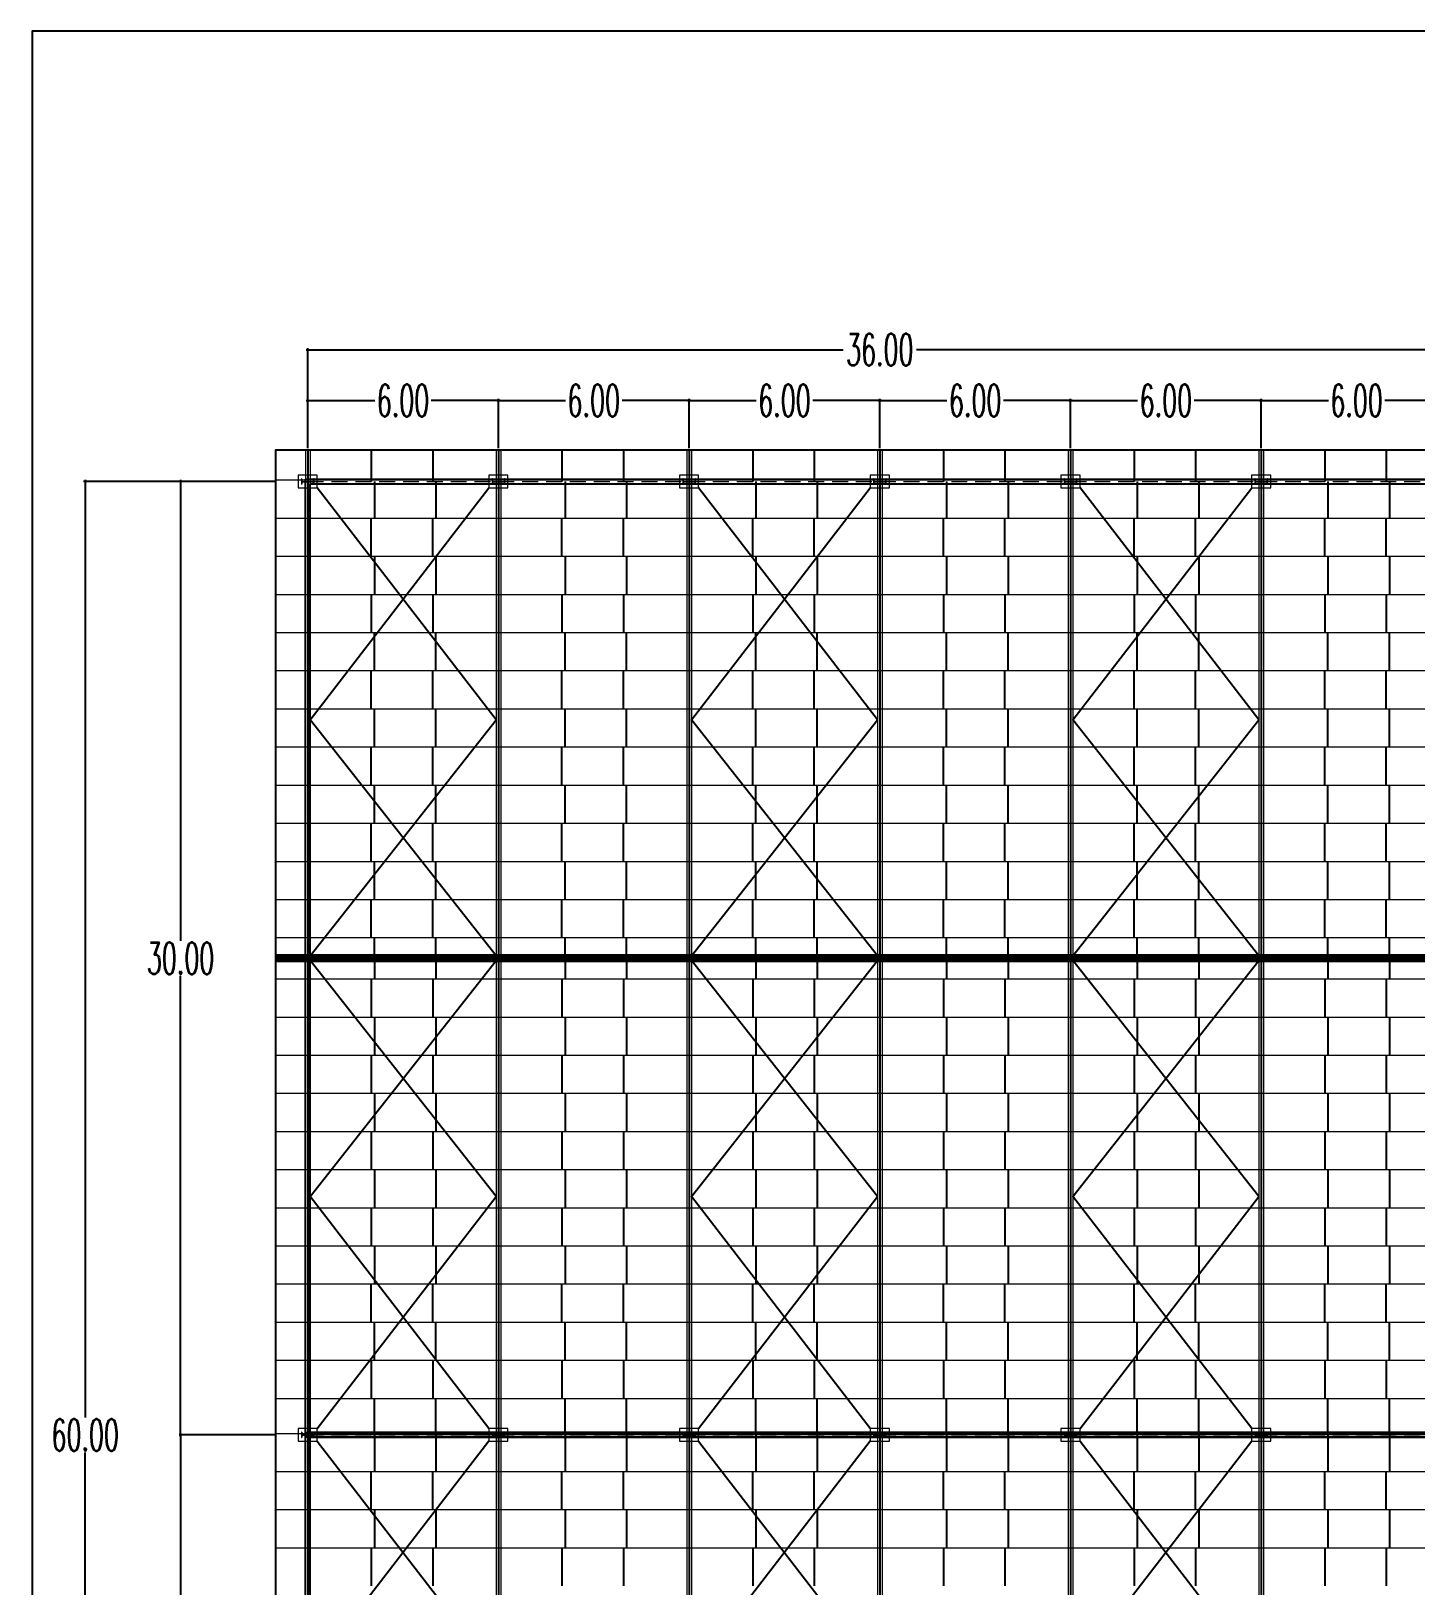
# Model space of a CAD drawing. Header units: millimetres. Extents: x 2175 to 3376, y 1504 to 1740.
# Drawn here: x 2744.89 to 2788.46, y 1632.25 to 1681.17 of the extents above; entities that cross this region are included whole.
import ezdxf

# ---------------------------------------------------------------- set-up
doc = ezdxf.new("R2010")
doc.units = ezdxf.units.MM
doc.linetypes.add('HIDDEN', pattern=[0.375, 0.25, -0.125])
for name, color, linetype in [('Atap', 3, 'Continuous'), ('GR', 7, 'Continuous'), ('KOP TEKS', 1, 'Continuous')]:
    doc.layers.add(name, color=color, linetype=linetype)
for name, color, linetype, lineweight in [('GRS-TIPIS', 253, 'Continuous', 9), ('HAT', 8, 'Continuous', 9), ('Pondasi', 6, 'Continuous', 9)]:
    doc.layers.add(name, color=color, linetype=linetype, lineweight=lineweight)
doc.styles.add('-DIM2', font='simplex.shx', dxfattribs={"width": 0.55})
doc.dimstyles.new('DENAH KANTOR', dxfattribs={"dimtxt": 1, "dimasz": 0.05, "dimexe": 0.05, "dimexo": 0.05, "dimgap": 0.05, "dimtad": 0, "dimtih": 1, "dimtoh": 1, "dimzin": 0, "dimdsep": 46, "dimtxsty": '-DIM2', "dimblk": 'ARCHTICK', "dimcen": 0.3, "dimdle": 0.05, "dimclrd": 1, "dimclre": 1, "dimclrt": 7, "dimadec": 0, "dimazin": 0, "dimtfac": 1, "dimtix": 1, "dimtofl": 0, "dimtmove": 0, "dimatfit": 3, "dimldrblk": 'ARCHTICK', "dimfxl": 1, "dimtolj": 1, "dimtzin": 0, "dimarcsym": 0})

# ---------------------------------------------------------------- blocks, each defined once
blk = doc.blocks.new('_ArchTick')
at = {"color": 0, "linetype": 'ByBlock', "const_width": 0.15}
blk.add_lwpolyline([(-0.5, -0.5), (0.5, 0.5)], dxfattribs=at)
blk = doc.blocks.new('*D1192')
at = {"layer": 'Defpoints', "color": 0, "linetype": 'Continuous', "transparency": 16777216}
for p in [(2789.59, 1671.146), (2753.59, 1669.546), (2789.59, 1669.546)]:
    blk.add_point(p, dxfattribs=at)
at = {"layer": 'GR', "color": 1, "linetype": 'Continuous', "lineweight": -2, "transparency": 16777216}
for p, q in [((2753.54, 1671.146), (2770.44, 1671.146)), ((2753.59, 1669.596), (2753.59, 1671.196)), ((2789.64, 1671.146), (2772.74, 1671.146)), ((2789.59, 1669.596), (2789.59, 1671.196))]:
    blk.add_line(p, q, dxfattribs=at)
at = {"layer": 'GR', "color": 1, "linetype": 'Continuous', "lineweight": -2, "transparency": 16777216, "xscale": 0.05, "yscale": 0.05, "zscale": 0.05, "rotation": 180}
blk.add_blockref('_ArchTick', (2753.59, 1671.146), dxfattribs=at)
at = {"layer": 'GR', "color": 1, "linetype": 'Continuous', "lineweight": -2, "transparency": 16777216, "xscale": 0.05, "yscale": 0.05, "zscale": 0.05}
blk.add_blockref('_ArchTick', (2789.59, 1671.146), dxfattribs=at)
at = {"layer": 'GR', "color": 7, "linetype": 'Continuous', "transparency": 16777216, "insert": (2771.59, 1671.146), "char_height": 1, "attachment_point": 5, "style": '-DIM2'}
blk.add_mtext('\\A1;36.00', dxfattribs=at)
blk = doc.blocks.new('*D1194')
at = {"layer": 'Defpoints', "color": 0, "linetype": 'Continuous', "transparency": 16777216}
for p in [(2752.59, 1666.996), (2749.59, 1636.996), (2752.59, 1636.996)]:
    blk.add_point(p, dxfattribs=at)
at = {"layer": 'GR', "color": 1, "linetype": 'Continuous', "lineweight": -2, "transparency": 16777216}
for p, q in [((2752.54, 1666.996), (2749.54, 1666.996)), ((2749.59, 1667.046), (2749.59, 1652.546)), ((2749.59, 1636.946), (2749.59, 1651.446)), ((2752.54, 1636.996), (2749.54, 1636.996))]:
    blk.add_line(p, q, dxfattribs=at)
at = {"layer": 'GR', "color": 1, "linetype": 'Continuous', "lineweight": -2, "transparency": 16777216, "xscale": 0.05, "yscale": 0.05, "zscale": 0.05}
for p, rotation in [((2749.59, 1666.996), 90), ((2749.59, 1636.996), 270)]:
    blk.add_blockref('_ArchTick', p, dxfattribs=dict(at, rotation=rotation))
at = {"layer": 'GR', "color": 7, "linetype": 'Continuous', "transparency": 16777216, "insert": (2749.59, 1651.996), "char_height": 1, "attachment_point": 5, "style": '-DIM2'}
blk.add_mtext('\\A1;30.00', dxfattribs=at)
blk = doc.blocks.new('*D1195')
at = {"layer": 'Defpoints', "color": 0, "linetype": 'Continuous', "transparency": 16777216}
for p in [(2752.59, 1636.996), (2749.59, 1606.996), (2752.59, 1606.996)]:
    blk.add_point(p, dxfattribs=at)
at = {"layer": 'GR', "color": 1, "linetype": 'Continuous', "lineweight": -2, "transparency": 16777216}
for p, q in [((2752.54, 1636.996), (2749.54, 1636.996)), ((2749.59, 1637.046), (2749.59, 1622.546)), ((2749.59, 1606.946), (2749.59, 1621.446)), ((2752.54, 1606.996), (2749.54, 1606.996))]:
    blk.add_line(p, q, dxfattribs=at)
at = {"layer": 'GR', "color": 1, "linetype": 'Continuous', "lineweight": -2, "transparency": 16777216, "xscale": 0.05, "yscale": 0.05, "zscale": 0.05}
for p, rotation in [((2749.59, 1636.996), 90), ((2749.59, 1606.996), 270)]:
    blk.add_blockref('_ArchTick', p, dxfattribs=dict(at, rotation=rotation))
at = {"layer": 'GR', "color": 7, "linetype": 'Continuous', "transparency": 16777216, "insert": (2749.59, 1621.996), "char_height": 1, "attachment_point": 5, "style": '-DIM2'}
blk.add_mtext('\\A1;30.00', dxfattribs=at)
blk = doc.blocks.new('*D1196')
at = {"layer": 'Defpoints', "color": 0, "linetype": 'Continuous', "transparency": 16777216}
for p in [(2749.59, 1666.996), (2746.59, 1606.996), (2749.59, 1606.996)]:
    blk.add_point(p, dxfattribs=at)
at = {"layer": 'GR', "color": 1, "linetype": 'Continuous', "lineweight": -2, "transparency": 16777216}
for p, q in [((2749.54, 1666.996), (2746.54, 1666.996)), ((2746.59, 1667.046), (2746.59, 1637.546)), ((2746.59, 1606.946), (2746.59, 1636.446)), ((2749.54, 1606.996), (2746.54, 1606.996))]:
    blk.add_line(p, q, dxfattribs=at)
at = {"layer": 'GR', "color": 1, "linetype": 'Continuous', "lineweight": -2, "transparency": 16777216, "xscale": 0.05, "yscale": 0.05, "zscale": 0.05}
for p, rotation in [((2746.59, 1666.996), 90), ((2746.59, 1606.996), 270)]:
    blk.add_blockref('_ArchTick', p, dxfattribs=dict(at, rotation=rotation))
at = {"layer": 'GR', "color": 7, "linetype": 'Continuous', "transparency": 16777216, "insert": (2746.59, 1636.996), "char_height": 1, "attachment_point": 5, "style": '-DIM2'}
blk.add_mtext('\\A1;60.00', dxfattribs=at)
blk = doc.blocks.new('WF300')
at = {"layer": 'Pondasi'}
for p, q in [((4219.418, -131.977), (4219.418, -132.102)), ((4219.418, -132.034), (4219.698, -132.034)), ((4219.418, -132.044), (4219.698, -132.044)), ((4219.558, -132.044), (4219.558, -132.034)), ((4219.698, -132.102), (4219.698, -131.977)), ((4219.408, -132.102), (4219.418, -132.102)), ((4219.698, -132.102), (4219.708, -132.102))]:
    blk.add_line(p, q, dxfattribs=at)
blk.add_lwpolyline([(4219.783, -132.189), (4219.783, -131.889), (4219.333, -131.889), (4219.333, -132.189)], close=True, dxfattribs=at)
for points in [[(4219.418, -131.977), (4219.408, -131.977), (4219.408, -132.102)], [(4219.708, -132.102), (4219.708, -131.977), (4219.698, -131.977)]]:
    blk.add_lwpolyline(points, dxfattribs=at)
blk = doc.blocks.new('*D1220')
at = {"layer": 'Defpoints', "color": 0, "linetype": 'Continuous', "transparency": 16777216}
for p in [(2759.59, 1669.546), (2753.59, 1667.996), (2759.59, 1667.996)]:
    blk.add_point(p, dxfattribs=at)
at = {"layer": 'GR', "color": 1, "linetype": 'Continuous', "lineweight": -2, "transparency": 16777216}
for p, q in [((2753.54, 1669.546), (2755.702, 1669.546)), ((2753.59, 1668.046), (2753.59, 1669.596)), ((2759.64, 1669.546), (2757.478, 1669.546)), ((2759.59, 1668.046), (2759.59, 1669.596))]:
    blk.add_line(p, q, dxfattribs=at)
at = {"layer": 'GR', "color": 1, "linetype": 'Continuous', "lineweight": -2, "transparency": 16777216, "xscale": 0.05, "yscale": 0.05, "zscale": 0.05, "rotation": 180}
blk.add_blockref('_ArchTick', (2753.59, 1669.546), dxfattribs=at)
at = {"layer": 'GR', "color": 1, "linetype": 'Continuous', "lineweight": -2, "transparency": 16777216, "xscale": 0.05, "yscale": 0.05, "zscale": 0.05}
blk.add_blockref('_ArchTick', (2759.59, 1669.546), dxfattribs=at)
at = {"layer": 'GR', "color": 7, "linetype": 'Continuous', "transparency": 16777216, "insert": (2756.59, 1669.546), "char_height": 1, "attachment_point": 5, "style": '-DIM2'}
blk.add_mtext('\\A1;6.00', dxfattribs=at)
blk = doc.blocks.new('*D1221')
at = {"layer": 'Defpoints', "color": 0, "linetype": 'Continuous', "transparency": 16777216}
for p in [(2759.59, 1669.546), (2759.59, 1667.996), (2765.59, 1667.996)]:
    blk.add_point(p, dxfattribs=at)
at = {"layer": 'GR', "color": 1, "linetype": 'Continuous', "lineweight": -2, "transparency": 16777216}
for p, q in [((2759.54, 1669.546), (2761.702, 1669.546)), ((2759.59, 1668.046), (2759.59, 1669.596)), ((2765.64, 1669.546), (2763.478, 1669.546)), ((2765.59, 1668.046), (2765.59, 1669.596))]:
    blk.add_line(p, q, dxfattribs=at)
at = {"layer": 'GR', "color": 1, "linetype": 'Continuous', "lineweight": -2, "transparency": 16777216, "xscale": 0.05, "yscale": 0.05, "zscale": 0.05, "rotation": 180}
blk.add_blockref('_ArchTick', (2759.59, 1669.546), dxfattribs=at)
at = {"layer": 'GR', "color": 1, "linetype": 'Continuous', "lineweight": -2, "transparency": 16777216, "xscale": 0.05, "yscale": 0.05, "zscale": 0.05}
blk.add_blockref('_ArchTick', (2765.59, 1669.546), dxfattribs=at)
at = {"layer": 'GR', "color": 7, "linetype": 'Continuous', "transparency": 16777216, "insert": (2762.59, 1669.546), "char_height": 1, "attachment_point": 5, "style": '-DIM2'}
blk.add_mtext('\\A1;6.00', dxfattribs=at)
blk = doc.blocks.new('*D1222')
at = {"layer": 'Defpoints', "color": 0, "linetype": 'Continuous', "transparency": 16777216}
for p in [(2771.59, 1669.546), (2771.59, 1667.996), (2777.59, 1667.996)]:
    blk.add_point(p, dxfattribs=at)
at = {"layer": 'GR', "color": 1, "linetype": 'Continuous', "lineweight": -2, "transparency": 16777216}
for p, q in [((2771.54, 1669.546), (2773.702, 1669.546)), ((2771.59, 1668.046), (2771.59, 1669.596)), ((2777.64, 1669.546), (2775.478, 1669.546)), ((2777.59, 1668.046), (2777.59, 1669.596))]:
    blk.add_line(p, q, dxfattribs=at)
at = {"layer": 'GR', "color": 1, "linetype": 'Continuous', "lineweight": -2, "transparency": 16777216, "xscale": 0.05, "yscale": 0.05, "zscale": 0.05, "rotation": 180}
blk.add_blockref('_ArchTick', (2771.59, 1669.546), dxfattribs=at)
at = {"layer": 'GR', "color": 1, "linetype": 'Continuous', "lineweight": -2, "transparency": 16777216, "xscale": 0.05, "yscale": 0.05, "zscale": 0.05}
blk.add_blockref('_ArchTick', (2777.59, 1669.546), dxfattribs=at)
at = {"layer": 'GR', "color": 7, "linetype": 'Continuous', "transparency": 16777216, "insert": (2774.59, 1669.546), "char_height": 1, "attachment_point": 5, "style": '-DIM2'}
blk.add_mtext('\\A1;6.00', dxfattribs=at)
blk = doc.blocks.new('*D1223')
at = {"layer": 'Defpoints', "color": 0, "linetype": 'Continuous', "transparency": 16777216}
for p in [(2771.59, 1669.546), (2765.59, 1667.996), (2771.59, 1667.996)]:
    blk.add_point(p, dxfattribs=at)
at = {"layer": 'GR', "color": 1, "linetype": 'Continuous', "lineweight": -2, "transparency": 16777216}
for p, q in [((2765.54, 1669.546), (2767.702, 1669.546)), ((2765.59, 1668.046), (2765.59, 1669.596)), ((2771.64, 1669.546), (2769.478, 1669.546)), ((2771.59, 1668.046), (2771.59, 1669.596))]:
    blk.add_line(p, q, dxfattribs=at)
at = {"layer": 'GR', "color": 1, "linetype": 'Continuous', "lineweight": -2, "transparency": 16777216, "xscale": 0.05, "yscale": 0.05, "zscale": 0.05, "rotation": 180}
blk.add_blockref('_ArchTick', (2765.59, 1669.546), dxfattribs=at)
at = {"layer": 'GR', "color": 1, "linetype": 'Continuous', "lineweight": -2, "transparency": 16777216, "xscale": 0.05, "yscale": 0.05, "zscale": 0.05}
blk.add_blockref('_ArchTick', (2771.59, 1669.546), dxfattribs=at)
at = {"layer": 'GR', "color": 7, "linetype": 'Continuous', "transparency": 16777216, "insert": (2768.59, 1669.546), "char_height": 1, "attachment_point": 5, "style": '-DIM2'}
blk.add_mtext('\\A1;6.00', dxfattribs=at)
blk = doc.blocks.new('*D1226')
at = {"layer": 'Defpoints', "color": 0, "linetype": 'Continuous', "transparency": 16777216}
for p in [(2783.59, 1669.546), (2777.59, 1667.996), (2783.59, 1667.996)]:
    blk.add_point(p, dxfattribs=at)
at = {"layer": 'GR', "color": 1, "linetype": 'Continuous', "lineweight": -2, "transparency": 16777216}
for p, q in [((2777.54, 1669.546), (2779.702, 1669.546)), ((2777.59, 1668.046), (2777.59, 1669.596)), ((2783.64, 1669.546), (2781.478, 1669.546)), ((2783.59, 1668.046), (2783.59, 1669.596))]:
    blk.add_line(p, q, dxfattribs=at)
at = {"layer": 'GR', "color": 1, "linetype": 'Continuous', "lineweight": -2, "transparency": 16777216, "xscale": 0.05, "yscale": 0.05, "zscale": 0.05, "rotation": 180}
blk.add_blockref('_ArchTick', (2777.59, 1669.546), dxfattribs=at)
at = {"layer": 'GR', "color": 1, "linetype": 'Continuous', "lineweight": -2, "transparency": 16777216, "xscale": 0.05, "yscale": 0.05, "zscale": 0.05}
blk.add_blockref('_ArchTick', (2783.59, 1669.546), dxfattribs=at)
at = {"layer": 'GR', "color": 7, "linetype": 'Continuous', "transparency": 16777216, "insert": (2780.59, 1669.546), "char_height": 1, "attachment_point": 5, "style": '-DIM2'}
blk.add_mtext('\\A1;6.00', dxfattribs=at)
blk = doc.blocks.new('*D1227')
at = {"layer": 'Defpoints', "color": 0, "linetype": 'Continuous', "transparency": 16777216}
for p in [(2783.59, 1669.546), (2783.59, 1667.996), (2789.59, 1667.996)]:
    blk.add_point(p, dxfattribs=at)
at = {"layer": 'GR', "color": 1, "linetype": 'Continuous', "lineweight": -2, "transparency": 16777216}
for p, q in [((2783.54, 1669.546), (2785.702, 1669.546)), ((2783.59, 1668.046), (2783.59, 1669.596)), ((2789.64, 1669.546), (2787.478, 1669.546)), ((2789.59, 1668.046), (2789.59, 1669.596))]:
    blk.add_line(p, q, dxfattribs=at)
at = {"layer": 'GR', "color": 1, "linetype": 'Continuous', "lineweight": -2, "transparency": 16777216, "xscale": 0.05, "yscale": 0.05, "zscale": 0.05, "rotation": 180}
blk.add_blockref('_ArchTick', (2783.59, 1669.546), dxfattribs=at)
at = {"layer": 'GR', "color": 1, "linetype": 'Continuous', "lineweight": -2, "transparency": 16777216, "xscale": 0.05, "yscale": 0.05, "zscale": 0.05}
blk.add_blockref('_ArchTick', (2789.59, 1669.546), dxfattribs=at)
at = {"layer": 'GR', "color": 7, "linetype": 'Continuous', "transparency": 16777216, "insert": (2786.59, 1669.546), "char_height": 1, "attachment_point": 5, "style": '-DIM2'}
blk.add_mtext('\\A1;6.00', dxfattribs=at)

msp = doc.modelspace()

# ---------------------------------------------------------------- linework, layer by layer
at = {"color": 1}
for p, q in [((2753.59, 1667.996), (2753.59, 1605.996)), ((2755.59, 1667.996), (2755.59, 1666.996)), ((2757.523, 1667.996), (2757.523, 1666.996)), ((2759.59, 1667.996), (2759.59, 1605.996)), ((2761.59, 1667.996), (2761.59, 1666.996)), ((2763.523, 1667.996), (2763.523, 1666.996)), ((2765.59, 1667.996), (2765.59, 1605.996)), ((2767.59, 1667.996), (2767.59, 1666.996)), ((2769.523, 1667.996), (2769.523, 1666.996)), ((2771.59, 1667.996), (2771.59, 1605.996)), ((2773.59, 1667.996), (2773.59, 1666.996)), ((2775.523, 1667.996), (2775.523, 1666.996)), ((2777.59, 1667.996), (2777.59, 1605.996)), ((2779.59, 1667.996), (2779.59, 1666.996)), ((2781.523, 1667.996), (2781.523, 1666.996)), ((2783.59, 1667.996), (2783.59, 1605.996)), ((2785.59, 1667.996), (2785.59, 1666.996)), ((2787.523, 1667.996), (2787.523, 1666.996)), ((2755.69, 1666.996), (2755.69, 1665.846)), ((2757.623, 1666.996), (2757.623, 1665.846)), ((2761.69, 1666.996), (2761.69, 1665.846)), ((2763.623, 1666.996), (2763.623, 1665.846)), ((2767.69, 1666.996), (2767.69, 1665.846)), ((2769.623, 1666.996), (2769.623, 1665.846)), ((2773.69, 1666.996), (2773.69, 1665.846)), ((2775.623, 1666.996), (2775.623, 1665.846)), ((2779.69, 1666.996), (2779.69, 1665.846)), ((2781.623, 1666.996), (2781.623, 1665.846)), ((2785.69, 1666.996), (2785.69, 1665.846)), ((2787.623, 1666.996), (2787.623, 1665.846)), ((2755.59, 1664.646), (2755.59, 1665.846)), ((2757.523, 1664.646), (2757.523, 1665.846)), ((2761.59, 1664.646), (2761.59, 1665.846)), ((2763.523, 1664.646), (2763.523, 1665.846)), ((2767.59, 1664.646), (2767.59, 1665.846)), ((2769.523, 1664.646), (2769.523, 1665.846)), ((2773.59, 1664.646), (2773.59, 1665.846)), ((2775.523, 1664.646), (2775.523, 1665.846)), ((2779.59, 1664.646), (2779.59, 1665.846)), ((2781.523, 1664.646), (2781.523, 1665.846)), ((2785.59, 1664.646), (2785.59, 1665.846)), ((2787.523, 1664.646), (2787.523, 1665.846)), ((2755.69, 1664.646), (2755.69, 1663.446)), ((2757.623, 1664.646), (2757.623, 1663.446)), ((2761.69, 1664.646), (2761.69, 1663.446)), ((2763.623, 1664.646), (2763.623, 1663.446)), ((2767.69, 1664.646), (2767.69, 1663.446)), ((2769.623, 1664.646), (2769.623, 1663.446)), ((2773.69, 1664.646), (2773.69, 1663.446)), ((2775.623, 1664.646), (2775.623, 1663.446)), ((2779.69, 1664.646), (2779.69, 1663.446)), ((2781.623, 1664.646), (2781.623, 1663.446)), ((2785.69, 1664.646), (2785.69, 1663.446)), ((2787.623, 1664.646), (2787.623, 1663.446)), ((2755.59, 1663.446), (2755.59, 1662.246)), ((2757.523, 1663.446), (2757.523, 1662.246)), ((2761.59, 1663.446), (2761.59, 1662.246)), ((2763.523, 1663.446), (2763.523, 1662.246)), ((2767.59, 1663.446), (2767.59, 1662.246)), ((2769.523, 1663.446), (2769.523, 1662.246)), ((2773.59, 1663.446), (2773.59, 1662.246)), ((2775.523, 1663.446), (2775.523, 1662.246)), ((2779.59, 1663.446), (2779.59, 1662.246)), ((2781.523, 1663.446), (2781.523, 1662.246)), ((2785.59, 1663.446), (2785.59, 1662.246)), ((2787.523, 1663.446), (2787.523, 1662.246)), ((2755.69, 1661.046), (2755.69, 1662.246)), ((2757.623, 1661.046), (2757.623, 1662.246)), ((2761.69, 1661.046), (2761.69, 1662.246)), ((2763.623, 1661.046), (2763.623, 1662.246)), ((2767.69, 1661.046), (2767.69, 1662.246)), ((2769.623, 1661.046), (2769.623, 1662.246)), ((2773.69, 1661.046), (2773.69, 1662.246)), ((2775.623, 1661.046), (2775.623, 1662.246)), ((2779.69, 1661.046), (2779.69, 1662.246)), ((2781.623, 1661.046), (2781.623, 1662.246)), ((2785.69, 1661.046), (2785.69, 1662.246)), ((2787.623, 1661.046), (2787.623, 1662.246)), ((2755.59, 1659.846), (2755.59, 1661.046)), ((2757.523, 1659.846), (2757.523, 1661.046)), ((2761.59, 1659.846), (2761.59, 1661.046)), ((2763.523, 1659.846), (2763.523, 1661.046)), ((2767.59, 1659.846), (2767.59, 1661.046)), ((2769.523, 1659.846), (2769.523, 1661.046)), ((2773.59, 1659.846), (2773.59, 1661.046)), ((2775.523, 1659.846), (2775.523, 1661.046)), ((2779.59, 1659.846), (2779.59, 1661.046)), ((2781.523, 1659.846), (2781.523, 1661.046)), ((2785.59, 1659.846), (2785.59, 1661.046)), ((2787.523, 1659.846), (2787.523, 1661.046)), ((2755.69, 1658.646), (2755.69, 1659.846)), ((2757.623, 1658.646), (2757.623, 1659.846)), ((2761.69, 1658.646), (2761.69, 1659.846)), ((2763.623, 1658.646), (2763.623, 1659.846)), ((2767.69, 1658.646), (2767.69, 1659.846)), ((2769.623, 1658.646), (2769.623, 1659.846)), ((2773.69, 1658.646), (2773.69, 1659.846)), ((2775.623, 1658.646), (2775.623, 1659.846)), ((2779.69, 1658.646), (2779.69, 1659.846)), ((2781.623, 1658.646), (2781.623, 1659.846)), ((2785.69, 1658.646), (2785.69, 1659.846)), ((2787.623, 1658.646), (2787.623, 1659.846)), ((2755.59, 1657.446), (2755.59, 1658.646)), ((2757.523, 1657.446), (2757.523, 1658.646)), ((2761.59, 1657.446), (2761.59, 1658.646)), ((2763.523, 1657.446), (2763.523, 1658.646)), ((2767.59, 1657.446), (2767.59, 1658.646)), ((2769.523, 1657.446), (2769.523, 1658.646)), ((2773.59, 1657.446), (2773.59, 1658.646)), ((2775.523, 1657.446), (2775.523, 1658.646)), ((2779.59, 1657.446), (2779.59, 1658.646)), ((2781.523, 1657.446), (2781.523, 1658.646)), ((2785.59, 1657.446), (2785.59, 1658.646)), ((2787.523, 1657.446), (2787.523, 1658.646)), ((2755.69, 1656.246), (2755.69, 1657.446)), ((2757.623, 1656.246), (2757.623, 1657.446)), ((2761.69, 1656.246), (2761.69, 1657.446)), ((2763.623, 1656.246), (2763.623, 1657.446)), ((2767.69, 1656.246), (2767.69, 1657.446)), ((2769.623, 1656.246), (2769.623, 1657.446)), ((2773.69, 1656.246), (2773.69, 1657.446)), ((2775.623, 1656.246), (2775.623, 1657.446)), ((2779.69, 1656.246), (2779.69, 1657.446)), ((2781.623, 1656.246), (2781.623, 1657.446)), ((2785.69, 1656.246), (2785.69, 1657.446)), ((2787.623, 1656.246), (2787.623, 1657.446)), ((2755.59, 1655.046), (2755.59, 1656.246)), ((2757.523, 1655.046), (2757.523, 1656.246)), ((2761.59, 1655.046), (2761.59, 1656.246)), ((2763.523, 1655.046), (2763.523, 1656.246)), ((2767.59, 1655.046), (2767.59, 1656.246)), ((2769.523, 1655.046), (2769.523, 1656.246)), ((2773.59, 1655.046), (2773.59, 1656.246)), ((2775.523, 1655.046), (2775.523, 1656.246)), ((2779.59, 1655.046), (2779.59, 1656.246)), ((2781.523, 1655.046), (2781.523, 1656.246)), ((2785.59, 1655.046), (2785.59, 1656.246)), ((2787.523, 1655.046), (2787.523, 1656.246)), ((2755.69, 1653.846), (2755.69, 1655.046)), ((2757.623, 1653.846), (2757.623, 1655.046)), ((2761.69, 1653.846), (2761.69, 1655.046)), ((2763.623, 1653.846), (2763.623, 1655.046)), ((2767.69, 1653.846), (2767.69, 1655.046)), ((2769.623, 1653.846), (2769.623, 1655.046)), ((2773.69, 1653.846), (2773.69, 1655.046)), ((2775.623, 1653.846), (2775.623, 1655.046)), ((2779.69, 1653.846), (2779.69, 1655.046)), ((2781.623, 1653.846), (2781.623, 1655.046)), ((2785.69, 1653.846), (2785.69, 1655.046)), ((2787.623, 1653.846), (2787.623, 1655.046)), ((2755.59, 1652.646), (2755.59, 1653.846)), ((2757.523, 1652.646), (2757.523, 1653.846)), ((2761.59, 1652.646), (2761.59, 1653.846)), ((2763.523, 1652.646), (2763.523, 1653.846)), ((2767.59, 1652.646), (2767.59, 1653.846)), ((2769.523, 1652.646), (2769.523, 1653.846)), ((2773.59, 1652.646), (2773.59, 1653.846)), ((2775.523, 1652.646), (2775.523, 1653.846)), ((2779.59, 1652.646), (2779.59, 1653.846)), ((2781.523, 1652.646), (2781.523, 1653.846)), ((2785.59, 1652.646), (2785.59, 1653.846)), ((2787.523, 1652.646), (2787.523, 1653.846)), ((2755.69, 1651.996), (2755.69, 1652.646)), ((2757.623, 1651.996), (2757.623, 1652.646)), ((2761.69, 1651.996), (2761.69, 1652.646)), ((2763.623, 1651.996), (2763.623, 1652.646)), ((2767.69, 1651.996), (2767.69, 1652.646)), ((2769.623, 1651.996), (2769.623, 1652.646)), ((2773.69, 1651.996), (2773.69, 1652.646)), ((2775.623, 1651.996), (2775.623, 1652.646)), ((2779.69, 1651.996), (2779.69, 1652.646)), ((2781.623, 1651.996), (2781.623, 1652.646)), ((2785.69, 1651.996), (2785.69, 1652.646)), ((2787.623, 1651.996), (2787.623, 1652.646)), ((2752.59, 1651.996), (2868.59, 1651.996)), ((2755.69, 1651.996), (2755.69, 1651.346)), ((2757.623, 1651.996), (2757.623, 1651.346)), ((2761.69, 1651.996), (2761.69, 1651.346)), ((2763.623, 1651.996), (2763.623, 1651.346)), ((2767.69, 1651.996), (2767.69, 1651.346)), ((2769.623, 1651.996), (2769.623, 1651.346)), ((2773.69, 1651.996), (2773.69, 1651.346)), ((2775.623, 1651.996), (2775.623, 1651.346)), ((2779.69, 1651.996), (2779.69, 1651.346)), ((2781.623, 1651.996), (2781.623, 1651.346)), ((2785.69, 1651.996), (2785.69, 1651.346)), ((2787.623, 1651.996), (2787.623, 1651.346)), ((2755.59, 1651.346), (2755.59, 1650.146)), ((2757.523, 1651.346), (2757.523, 1650.146)), ((2761.59, 1651.346), (2761.59, 1650.146)), ((2763.523, 1651.346), (2763.523, 1650.146)), ((2767.59, 1651.346), (2767.59, 1650.146)), ((2769.523, 1651.346), (2769.523, 1650.146)), ((2773.59, 1651.346), (2773.59, 1650.146)), ((2775.523, 1651.346), (2775.523, 1650.146)), ((2779.59, 1651.346), (2779.59, 1650.146)), ((2781.523, 1651.346), (2781.523, 1650.146)), ((2785.59, 1651.346), (2785.59, 1650.146)), ((2787.523, 1651.346), (2787.523, 1650.146)), ((2755.69, 1650.146), (2755.69, 1648.946)), ((2757.623, 1650.146), (2757.623, 1648.946)), ((2761.69, 1650.146), (2761.69, 1648.946)), ((2763.623, 1650.146), (2763.623, 1648.946)), ((2767.69, 1650.146), (2767.69, 1648.946)), ((2769.623, 1650.146), (2769.623, 1648.946)), ((2773.69, 1650.146), (2773.69, 1648.946)), ((2775.623, 1650.146), (2775.623, 1648.946)), ((2779.69, 1650.146), (2779.69, 1648.946)), ((2781.623, 1650.146), (2781.623, 1648.946)), ((2785.69, 1650.146), (2785.69, 1648.946)), ((2787.623, 1650.146), (2787.623, 1648.946)), ((2755.59, 1648.946), (2755.59, 1647.746)), ((2757.523, 1648.946), (2757.523, 1647.746)), ((2761.59, 1648.946), (2761.59, 1647.746)), ((2763.523, 1648.946), (2763.523, 1647.746)), ((2767.59, 1648.946), (2767.59, 1647.746)), ((2769.523, 1648.946), (2769.523, 1647.746)), ((2773.59, 1648.946), (2773.59, 1647.746)), ((2775.523, 1648.946), (2775.523, 1647.746)), ((2779.59, 1648.946), (2779.59, 1647.746)), ((2781.523, 1648.946), (2781.523, 1647.746)), ((2785.59, 1648.946), (2785.59, 1647.746)), ((2787.523, 1648.946), (2787.523, 1647.746)), ((2755.69, 1647.746), (2755.69, 1646.546)), ((2757.623, 1647.746), (2757.623, 1646.546)), ((2761.69, 1647.746), (2761.69, 1646.546)), ((2763.623, 1647.746), (2763.623, 1646.546)), ((2767.69, 1647.746), (2767.69, 1646.546)), ((2769.623, 1647.746), (2769.623, 1646.546)), ((2773.69, 1647.746), (2773.69, 1646.546)), ((2775.623, 1647.746), (2775.623, 1646.546)), ((2779.69, 1647.746), (2779.69, 1646.546)), ((2781.623, 1647.746), (2781.623, 1646.546)), ((2785.69, 1647.746), (2785.69, 1646.546)), ((2787.623, 1647.746), (2787.623, 1646.546)), ((2755.59, 1646.546), (2755.59, 1645.346)), ((2757.523, 1646.546), (2757.523, 1645.346)), ((2761.59, 1646.546), (2761.59, 1645.346)), ((2763.523, 1646.546), (2763.523, 1645.346)), ((2767.59, 1646.546), (2767.59, 1645.346)), ((2769.523, 1646.546), (2769.523, 1645.346)), ((2773.59, 1646.546), (2773.59, 1645.346)), ((2775.523, 1646.546), (2775.523, 1645.346)), ((2779.59, 1646.546), (2779.59, 1645.346)), ((2781.523, 1646.546), (2781.523, 1645.346)), ((2785.59, 1646.546), (2785.59, 1645.346)), ((2787.523, 1646.546), (2787.523, 1645.346)), ((2755.69, 1645.346), (2755.69, 1644.146)), ((2757.623, 1645.346), (2757.623, 1644.146)), ((2761.69, 1645.346), (2761.69, 1644.146)), ((2763.623, 1645.346), (2763.623, 1644.146)), ((2767.69, 1645.346), (2767.69, 1644.146)), ((2769.623, 1645.346), (2769.623, 1644.146)), ((2773.69, 1645.346), (2773.69, 1644.146)), ((2775.623, 1645.346), (2775.623, 1644.146)), ((2779.69, 1645.346), (2779.69, 1644.146)), ((2781.623, 1645.346), (2781.623, 1644.146)), ((2785.69, 1645.346), (2785.69, 1644.146)), ((2787.623, 1645.346), (2787.623, 1644.146)), ((2755.59, 1644.146), (2755.59, 1642.946)), ((2757.523, 1644.146), (2757.523, 1642.946)), ((2761.59, 1644.146), (2761.59, 1642.946)), ((2763.523, 1644.146), (2763.523, 1642.946)), ((2767.59, 1644.146), (2767.59, 1642.946)), ((2769.523, 1644.146), (2769.523, 1642.946)), ((2773.59, 1644.146), (2773.59, 1642.946)), ((2775.523, 1644.146), (2775.523, 1642.946)), ((2779.59, 1644.146), (2779.59, 1642.946)), ((2781.523, 1644.146), (2781.523, 1642.946)), ((2785.59, 1644.146), (2785.59, 1642.946)), ((2787.523, 1644.146), (2787.523, 1642.946)), ((2755.69, 1642.946), (2755.69, 1641.746)), ((2757.623, 1642.946), (2757.623, 1641.746)), ((2761.69, 1642.946), (2761.69, 1641.746)), ((2763.623, 1642.946), (2763.623, 1641.746)), ((2767.69, 1642.946), (2767.69, 1641.746)), ((2769.623, 1642.946), (2769.623, 1641.746)), ((2773.69, 1642.946), (2773.69, 1641.746)), ((2775.623, 1642.946), (2775.623, 1641.746)), ((2779.69, 1642.946), (2779.69, 1641.746)), ((2781.623, 1642.946), (2781.623, 1641.746)), ((2785.69, 1642.946), (2785.69, 1641.746)), ((2787.623, 1642.946), (2787.623, 1641.746)), ((2755.59, 1640.546), (2755.59, 1641.746)), ((2757.523, 1640.546), (2757.523, 1641.746)), ((2761.59, 1640.546), (2761.59, 1641.746)), ((2763.523, 1640.546), (2763.523, 1641.746)), ((2767.59, 1640.546), (2767.59, 1641.746)), ((2769.523, 1640.546), (2769.523, 1641.746)), ((2773.59, 1640.546), (2773.59, 1641.746)), ((2775.523, 1640.546), (2775.523, 1641.746)), ((2779.59, 1640.546), (2779.59, 1641.746)), ((2781.523, 1640.546), (2781.523, 1641.746)), ((2785.59, 1640.546), (2785.59, 1641.746)), ((2787.523, 1640.546), (2787.523, 1641.746)), ((2755.69, 1639.346), (2755.69, 1640.546)), ((2757.623, 1639.346), (2757.623, 1640.546)), ((2761.69, 1639.346), (2761.69, 1640.546)), ((2763.623, 1639.346), (2763.623, 1640.546)), ((2767.69, 1639.346), (2767.69, 1640.546)), ((2769.623, 1639.346), (2769.623, 1640.546)), ((2773.69, 1639.346), (2773.69, 1640.546)), ((2775.623, 1639.346), (2775.623, 1640.546)), ((2779.69, 1639.346), (2779.69, 1640.546)), ((2781.623, 1639.346), (2781.623, 1640.546)), ((2785.69, 1639.346), (2785.69, 1640.546)), ((2787.623, 1639.346), (2787.623, 1640.546)), ((2755.59, 1639.346), (2755.59, 1638.146)), ((2757.523, 1639.346), (2757.523, 1638.146)), ((2761.59, 1639.346), (2761.59, 1638.146)), ((2763.523, 1639.346), (2763.523, 1638.146)), ((2767.59, 1639.346), (2767.59, 1638.146)), ((2769.523, 1639.346), (2769.523, 1638.146)), ((2773.59, 1639.346), (2773.59, 1638.146)), ((2775.523, 1639.346), (2775.523, 1638.146)), ((2779.59, 1639.346), (2779.59, 1638.146)), ((2781.523, 1639.346), (2781.523, 1638.146)), ((2785.59, 1639.346), (2785.59, 1638.146)), ((2787.523, 1639.346), (2787.523, 1638.146)), ((2755.69, 1636.996), (2755.69, 1638.146)), ((2757.623, 1636.996), (2757.623, 1638.146)), ((2761.69, 1636.996), (2761.69, 1638.146)), ((2763.623, 1636.996), (2763.623, 1638.146)), ((2767.69, 1636.996), (2767.69, 1638.146)), ((2769.623, 1636.996), (2769.623, 1638.146)), ((2773.69, 1636.996), (2773.69, 1638.146)), ((2775.623, 1636.996), (2775.623, 1638.146)), ((2779.69, 1636.996), (2779.69, 1638.146)), ((2781.623, 1636.996), (2781.623, 1638.146)), ((2785.69, 1636.996), (2785.69, 1638.146)), ((2787.623, 1636.996), (2787.623, 1638.146)), ((2755.69, 1636.996), (2755.69, 1635.846)), ((2757.623, 1636.996), (2757.623, 1635.846)), ((2761.69, 1636.996), (2761.69, 1635.846)), ((2763.623, 1636.996), (2763.623, 1635.846)), ((2767.69, 1636.996), (2767.69, 1635.846)), ((2769.623, 1636.996), (2769.623, 1635.846)), ((2773.69, 1636.996), (2773.69, 1635.846)), ((2775.623, 1636.996), (2775.623, 1635.846)), ((2779.69, 1636.996), (2779.69, 1635.846)), ((2781.623, 1636.996), (2781.623, 1635.846)), ((2785.69, 1636.996), (2785.69, 1635.846)), ((2787.623, 1636.996), (2787.623, 1635.846)), ((2755.59, 1634.646), (2755.59, 1635.846)), ((2757.523, 1634.646), (2757.523, 1635.846)), ((2761.59, 1634.646), (2761.59, 1635.846)), ((2763.523, 1634.646), (2763.523, 1635.846)), ((2767.59, 1634.646), (2767.59, 1635.846)), ((2769.523, 1634.646), (2769.523, 1635.846)), ((2773.59, 1634.646), (2773.59, 1635.846)), ((2775.523, 1634.646), (2775.523, 1635.846)), ((2779.59, 1634.646), (2779.59, 1635.846)), ((2781.523, 1634.646), (2781.523, 1635.846)), ((2785.59, 1634.646), (2785.59, 1635.846)), ((2787.523, 1634.646), (2787.523, 1635.846)), ((2755.69, 1634.646), (2755.69, 1633.446)), ((2757.623, 1634.646), (2757.623, 1633.446)), ((2761.69, 1634.646), (2761.69, 1633.446)), ((2763.623, 1634.646), (2763.623, 1633.446)), ((2767.69, 1634.646), (2767.69, 1633.446)), ((2769.623, 1634.646), (2769.623, 1633.446)), ((2773.69, 1634.646), (2773.69, 1633.446)), ((2775.623, 1634.646), (2775.623, 1633.446)), ((2779.69, 1634.646), (2779.69, 1633.446)), ((2781.623, 1634.646), (2781.623, 1633.446)), ((2785.69, 1634.646), (2785.69, 1633.446)), ((2787.623, 1634.646), (2787.623, 1633.446)), ((2755.59, 1633.446), (2755.59, 1632.246)), ((2757.523, 1633.446), (2757.523, 1632.246)), ((2761.59, 1633.446), (2761.59, 1632.246)), ((2763.523, 1633.446), (2763.523, 1632.246)), ((2767.59, 1633.446), (2767.59, 1632.246)), ((2769.523, 1633.446), (2769.523, 1632.246)), ((2773.59, 1633.446), (2773.59, 1632.246)), ((2775.523, 1633.446), (2775.523, 1632.246)), ((2779.59, 1633.446), (2779.59, 1632.246)), ((2781.523, 1633.446), (2781.523, 1632.246)), ((2785.59, 1633.446), (2785.59, 1632.246)), ((2787.523, 1633.446), (2787.523, 1632.246))]:
    msp.add_line(p, q, dxfattribs=at)
at = {"layer": 'Atap'}
for points in [[(2752.59, 1636.996), (2752.59, 1667.996), (2868.59, 1667.996), (2868.59, 1637.996), (2874.59, 1637.996), (2874.59, 1605.996), (2752.59, 1605.996), (2752.59, 1636.996)], [(2753.89, 1637.196), (2759.515, 1644.496), (2753.665, 1651.921), (2753.665, 1652.071), (2759.515, 1659.496), (2753.89, 1666.796)], [(2759.29, 1637.196), (2753.665, 1644.496), (2759.515, 1651.921), (2759.515, 1652.071), (2753.665, 1659.496), (2759.29, 1666.796)], [(2765.89, 1637.196), (2771.515, 1644.496), (2765.665, 1651.921), (2765.665, 1652.071), (2771.515, 1659.496), (2765.89, 1666.796)], [(2771.29, 1637.196), (2765.665, 1644.496), (2771.515, 1651.921), (2771.515, 1652.071), (2765.665, 1659.496), (2771.29, 1666.796)], [(2777.89, 1637.196), (2783.515, 1644.496), (2777.665, 1651.921), (2777.665, 1652.071), (2783.515, 1659.496), (2777.89, 1666.796)], [(2783.29, 1637.196), (2777.665, 1644.496), (2783.515, 1651.921), (2783.515, 1652.071), (2777.665, 1659.496), (2783.29, 1666.796)], [(2753.89, 1636.796), (2759.515, 1629.496), (2753.665, 1622.071), (2753.665, 1621.921), (2759.515, 1614.496), (2753.89, 1607.196)], [(2759.29, 1636.796), (2753.665, 1629.496), (2759.515, 1622.071), (2759.515, 1621.921), (2753.665, 1614.496), (2759.29, 1607.196)], [(2765.89, 1636.796), (2771.515, 1629.496), (2765.665, 1622.071), (2765.665, 1621.921), (2771.515, 1614.496), (2765.89, 1607.196)], [(2771.29, 1636.796), (2765.665, 1629.496), (2771.515, 1622.071), (2771.515, 1621.921), (2765.665, 1614.496), (2771.29, 1607.196)], [(2777.89, 1636.796), (2783.515, 1629.496), (2777.665, 1622.071), (2777.665, 1621.921), (2783.515, 1614.496), (2777.89, 1607.196)], [(2783.29, 1636.796), (2777.665, 1629.496), (2783.515, 1622.071), (2783.515, 1621.921), (2777.665, 1614.496), (2783.29, 1607.196)]]:
    msp.add_lwpolyline(points, dxfattribs=at)
at = {"layer": 'GR', "color": 0, "lineweight": 0}
for p, q in [((2753.515, 1667.996), (2753.515, 1605.996)), ((2753.665, 1667.996), (2753.665, 1605.996)), ((2759.515, 1667.996), (2759.515, 1605.996)), ((2759.665, 1667.996), (2759.665, 1605.996)), ((2765.515, 1667.996), (2765.515, 1605.996)), ((2765.665, 1667.996), (2765.665, 1605.996)), ((2771.515, 1667.996), (2771.515, 1605.996)), ((2771.665, 1667.996), (2771.665, 1605.996)), ((2777.515, 1667.996), (2777.515, 1605.996)), ((2777.665, 1667.996), (2777.665, 1605.996)), ((2783.515, 1667.996), (2783.515, 1605.996)), ((2783.665, 1667.996), (2783.665, 1605.996))]:
    msp.add_line(p, q, dxfattribs=at)
at = {"layer": 'GR', "lineweight": 50}
for p, q in [((2752.59, 1652.071), (2868.59, 1652.071)), ((2752.59, 1651.921), (2868.59, 1651.921))]:
    msp.add_line(p, q, dxfattribs=at)
at = {"layer": 'GR', "color": 144, "true_color": 0x00629d}
for points in [[(2753.515, 1667.071), (2789.665, 1667.071), (2789.665, 1636.921), (2753.515, 1636.921)], [(2753.665, 1666.921), (2789.515, 1666.921), (2789.515, 1637.071), (2753.665, 1637.071)], [(2753.515, 1637.071), (2789.665, 1637.071), (2789.665, 1606.921), (2753.515, 1606.921)], [(2753.665, 1636.921), (2789.515, 1636.921), (2789.515, 1607.071), (2753.665, 1607.071)]]:
    msp.add_lwpolyline(points, close=True, dxfattribs=at)
at = {"layer": 'GRS-TIPIS', "linetype": 'HIDDEN', "ltscale": 2}
for points in [[(2753.59, 1666.996), (2789.59, 1666.996), (2789.59, 1636.996), (2753.59, 1636.996)], [(2753.59, 1636.996), (2789.59, 1636.996), (2789.59, 1606.996), (2753.59, 1606.996)]]:
    msp.add_lwpolyline(points, close=True, dxfattribs=at)
at = {"layer": 'HAT'}
for p, q in [((2752.59, 1667.046), (2868.59, 1667.046)), ((2752.59, 1665.846), (2868.59, 1665.846)), ((2752.59, 1664.646), (2868.59, 1664.646)), ((2752.59, 1663.446), (2868.59, 1663.446)), ((2752.59, 1662.246), (2868.59, 1662.246)), ((2752.59, 1661.046), (2868.59, 1661.046)), ((2752.59, 1659.846), (2868.59, 1659.846)), ((2752.59, 1658.646), (2868.59, 1658.646)), ((2752.59, 1657.446), (2868.59, 1657.446)), ((2752.59, 1656.246), (2868.59, 1656.246)), ((2752.59, 1655.046), (2868.59, 1655.046)), ((2752.59, 1653.846), (2868.59, 1653.846)), ((2752.59, 1652.646), (2868.59, 1652.646)), ((2752.59, 1651.346), (2868.59, 1651.346)), ((2752.59, 1650.146), (2868.59, 1650.146)), ((2752.59, 1648.946), (2868.59, 1648.946)), ((2752.59, 1647.746), (2868.59, 1647.746)), ((2752.59, 1646.546), (2868.59, 1646.546)), ((2752.59, 1645.346), (2868.59, 1645.346)), ((2752.59, 1644.146), (2868.59, 1644.146)), ((2752.59, 1642.946), (2868.59, 1642.946)), ((2752.59, 1641.746), (2868.59, 1641.746)), ((2752.59, 1640.546), (2868.59, 1640.546)), ((2752.59, 1639.346), (2868.59, 1639.346)), ((2752.59, 1638.146), (2868.59, 1638.146)), ((2752.59, 1637.046), (2874.59, 1637.046)), ((2752.59, 1635.846), (2874.59, 1635.846)), ((2752.59, 1634.646), (2874.59, 1634.646)), ((2752.59, 1633.446), (2874.59, 1633.446))]:
    msp.add_line(p, q, dxfattribs=at)
at = {"layer": 'KOP TEKS', "color": 2}
msp.add_lwpolyline([(2882.371, 1583.985), (2882.371, 1681.172), (2744.921, 1681.172), (2744.921, 1583.985)], close=True, dxfattribs=at)

# ---------------------------------------------------------------- block references
at = {"layer": 'HAT', "xscale": 1.333333333319186, "yscale": 1.333333333319186, "zscale": 1.333333333319186, "rotation": 359.9999999260696}
for p in [(-2872.488, 1843.048), (-2866.488, 1843.048), (-2860.488, 1843.048), (-2854.488, 1843.048), (-2848.488, 1843.048), (-2842.488, 1843.048), (-2872.488, 1813.048), (-2866.488, 1813.048), (-2860.488, 1813.048), (-2854.488, 1813.048), (-2848.488, 1813.048), (-2842.488, 1813.048)]:
    msp.add_blockref('WF300', p, dxfattribs=at)

# ---------------------------------------------------------------- dimensions: what is measured, and where the dimension line sits
at = {"layer": 'GR', "linetype": 'Continuous'}
for base, p1, p2, picture, middle in [((2789.59, 1671.146), (2753.59, 1669.546), (2789.59, 1669.546), '*D1192', (2771.59, 1671.146)), ((2759.59, 1669.546), (2753.59, 1667.996), (2759.59, 1667.996), '*D1220', (2756.59, 1669.546)), ((2771.59, 1669.546), (2765.59, 1667.996), (2771.59, 1667.996), '*D1223', (2768.59, 1669.546)), ((2783.59, 1669.546), (2777.59, 1667.996), (2783.59, 1667.996), '*D1226', (2780.59, 1669.546))]:
    dim = msp.add_linear_dim(base=base, p1=p1, p2=p2, dimstyle='DENAH KANTOR', dxfattribs=at)
    dim.commit()
    dim.dimension.update_dxf_attribs({"geometry": picture, "text_midpoint": middle})
for base, p1, p2, angle, picture, middle in [((2759.59, 1669.546), (2765.59, 1667.996), (2759.59, 1667.996), 180, '*D1221', (2762.59, 1669.546)), ((2771.59, 1669.546), (2777.59, 1667.996), (2771.59, 1667.996), 180, '*D1222', (2774.59, 1669.546)), ((2783.59, 1669.546), (2789.59, 1667.996), (2783.59, 1667.996), 180, '*D1227', (2786.59, 1669.546)), ((2746.59, 1606.996), (2749.59, 1666.996), (2749.59, 1606.996), 90, '*D1196', (2746.59, 1636.996)), ((2749.59, 1636.996), (2752.59, 1666.996), (2752.59, 1636.996), 90, '*D1194', (2749.59, 1651.996)), ((2749.59, 1606.996), (2752.59, 1636.996), (2752.59, 1606.996), 90, '*D1195', (2749.59, 1621.996))]:
    dim = msp.add_linear_dim(base=base, p1=p1, p2=p2, angle=angle, dimstyle='DENAH KANTOR', dxfattribs=at)
    dim.commit()
    dim.dimension.update_dxf_attribs({"geometry": picture, "text_midpoint": middle})

doc.saveas('drawing.dxf')
